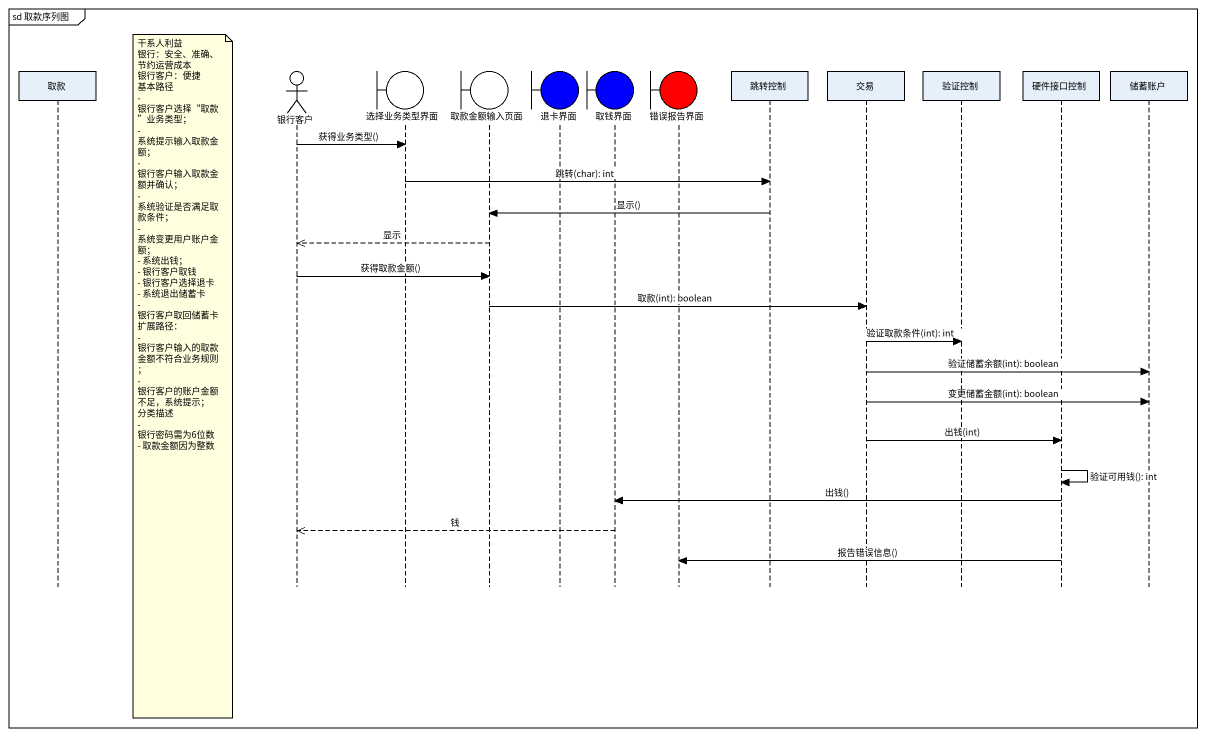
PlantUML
@startuml
mainframe sd 取款序列图
hide footbox
participant 取款
actor 银行客户
boundary 选择业务类型界面
boundary 取款金额输入页面
boundary 退卡界面 #0000FF
boundary 取钱界面 #0000FF
boundary 错误报告界面 #FF0000
participant 跳转控制
participant 交易
participant 验证控制
participant 硬件接口控制
participant 储蓄账户

银行客户 -> 选择业务类型界面 : 获得业务类型()
选择业务类型界面 -> 跳转控制 : 跳转(char): int
跳转控制 -> 取款金额输入页面 : 显示()
取款金额输入页面 -->> 银行客户 : 显示
银行客户 -> 取款金额输入页面 : 获得取款金额()
取款金额输入页面 -> 交易 : 取款(int): boolean
交易 -> 验证控制 : 验证取款条件(int): int
交易 -> 储蓄账户 : 验证储蓄余额(int): boolean
note left of 银行客户
  干系人利益
  银行：安全、准确、节约运营成本
  银行客户：便捷
  基本路径
  - 银行客户选择“取款”业务类型；
  - 系统提示输入取款金额；
  - 银行客户输入取款金额并确认；
  - 系统验证是否满足取款条件；
  - 系统变更用户账户金额；
  - 系统出钱；
  - 银行客户取钱
  - 银行客户选择退卡
  - 系统退出储蓄卡
  - 银行客户取回储蓄卡
  扩展路径：
  - 银行客户输入的取款金额不符合业务规则；
  - 银行客户的账户金额不足，系统提示；
  分类描述
  - 银行密码需为6位数
  - 取款金额因为整数
end note
交易 -> 储蓄账户 : 变更储蓄金额(int): boolean
交易 -> 硬件接口控制 : 出钱(int)
硬件接口控制 -> 硬件接口控制 : 验证可用钱(): int
硬件接口控制 -> 取钱界面 : 出钱()
取钱界面 -->> 银行客户 : 钱
硬件接口控制 -> 错误报告界面 : 报告错误信息()
@enduml
